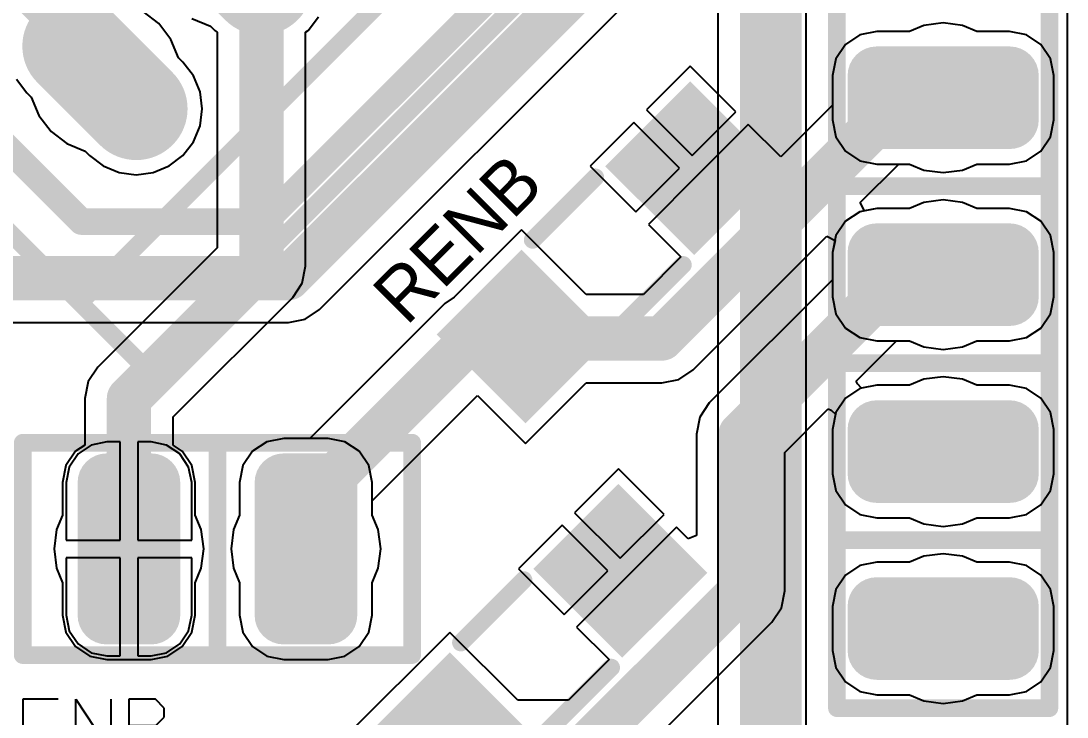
# Model space of a CAD drawing. Header units: millimetres. Extents: x 0 to 2.36, y 0 to 2.36.
# Drawn here: x 1.769 to 2.36, y 0.88 to 1.273 of the extents above; entities that cross this region are included whole.
import ezdxf

# ---------------------------------------------------------------- set-up
doc = ezdxf.new("R2010")
doc.units = ezdxf.units.MM
doc.header["$MEASUREMENT"] = 0
for name, color, linetype in [('BottomLayer', 5, 'Continuous'), ('BottomOverlay', 54, 'Continuous'), ('BottomSolder', 6, 'Continuous'), ('MultiLayer', 9, 'Continuous'), ('PadHoleLayer', 156, 'Continuous'), ('TopLayer', 1, 'Continuous'), ('TopOverlay', 2, 'Continuous'), ('TopPaste', 8, 'Continuous'), ('TopSolder', 216, 'Continuous')]:
    doc.layers.add(name, color=color, linetype=linetype)

# ---------------------------------------------------------------- blocks, each defined once
blk = doc.blocks.new('___6_______B_5')
at = {"layer": 'BottomLayer'}
h = blk.add_hatch(color=5, dxfattribs=at)
edge = h.paths.add_edge_path()
edge.add_arc((0.0375, 0.0125), 0.0125, 0, 90)
edge.add_line((0.0375, 0.025), (-0.0375, 0.025))
edge.add_arc((-0.0375, 0.0125), 0.0125, 90, 180)
edge.add_line((-0.05, 0.0125), (-0.05, -0.0125))
edge.add_arc((-0.0375, -0.0125), 0.0125, 180, 270)
edge.add_line((-0.0375, -0.025), (0.0375, -0.025))
edge.add_arc((0.0375, -0.0125), 0.0125, 270, 360)
edge.add_line((0.05, -0.0125), (0.05, 0.0125))
h = blk.add_hatch(color=5, dxfattribs=at)
edge = h.paths.add_edge_path()
edge.add_arc((0.0375, -0.0875), 0.0125, 0, 90)
edge.add_line((0.0375, -0.075), (-0.0375, -0.075))
edge.add_arc((-0.0375, -0.0875), 0.0125, 90, 180)
edge.add_line((-0.05, -0.0875), (-0.05, -0.1125))
edge.add_arc((-0.0375, -0.1125), 0.0125, 180, 270)
edge.add_line((-0.0375, -0.125), (0.0375, -0.125))
edge.add_arc((0.0375, -0.1125), 0.0125, 270, 360)
edge.add_line((0.05, -0.1125), (0.05, -0.0875))
h = blk.add_hatch(color=5, dxfattribs=at)
edge = h.paths.add_edge_path()
edge.add_arc((0.0375, -0.1875), 0.0125, 0, 90)
edge.add_line((0.0375, -0.175), (-0.0375, -0.175))
edge.add_arc((-0.0375, -0.1875), 0.0125, 90, 180)
edge.add_line((-0.05, -0.1875), (-0.05, -0.2125))
edge.add_arc((-0.0375, -0.2125), 0.0125, 180, 270)
edge.add_line((-0.0375, -0.225), (0.0375, -0.225))
edge.add_arc((0.0375, -0.2125), 0.0125, 270, 360)
edge.add_line((0.05, -0.2125), (0.05, -0.1875))
h = blk.add_hatch(color=5, dxfattribs=at)
edge = h.paths.add_edge_path()
edge.add_arc((0.0375, -0.2875), 0.0125, 0, 90)
edge.add_line((0.0375, -0.275), (-0.0375, -0.275))
edge.add_arc((-0.0375, -0.2875), 0.0125, 90, 180)
edge.add_line((-0.05, -0.2875), (-0.05, -0.3125))
edge.add_arc((-0.0375, -0.3125), 0.0125, 180, 270)
edge.add_line((-0.0375, -0.325), (0.0375, -0.325))
edge.add_arc((0.0375, -0.3125), 0.0125, 270, 360)
edge.add_line((0.05, -0.3125), (0.05, -0.2875))
at = {"layer": 'BottomSolder'}
h = blk.add_hatch(color=6, dxfattribs=at)
edge = h.paths.add_edge_path()
edge.add_arc((0.0375, 0.0125), 0.0165, 0, 90)
edge.add_line((0.0375, 0.029), (-0.0375, 0.029))
edge.add_arc((-0.0375, 0.0125), 0.0165, 90, 180)
edge.add_line((-0.054, 0.0125), (-0.054, -0.0125))
edge.add_arc((-0.0375, -0.0125), 0.0165, 180, 270)
edge.add_line((-0.0375, -0.029), (0.0375, -0.029))
edge.add_arc((0.0375, -0.0125), 0.0165, 270, 360)
edge.add_line((0.054, -0.0125), (0.054, 0.0125))
h = blk.add_hatch(color=6, dxfattribs=at)
edge = h.paths.add_edge_path()
edge.add_arc((0.0375, -0.0875), 0.0165, 0, 90)
edge.add_line((0.0375, -0.071), (-0.0375, -0.071))
edge.add_arc((-0.0375, -0.0875), 0.0165, 90, 180)
edge.add_line((-0.054, -0.0875), (-0.054, -0.1125))
edge.add_arc((-0.0375, -0.1125), 0.0165, 180, 270)
edge.add_line((-0.0375, -0.129), (0.0375, -0.129))
edge.add_arc((0.0375, -0.1125), 0.0165, 270, 360)
edge.add_line((0.054, -0.1125), (0.054, -0.0875))
h = blk.add_hatch(color=6, dxfattribs=at)
edge = h.paths.add_edge_path()
edge.add_arc((0.0375, -0.1875), 0.0165, 0, 90)
edge.add_line((0.0375, -0.171), (-0.0375, -0.171))
edge.add_arc((-0.0375, -0.1875), 0.0165, 90, 180)
edge.add_line((-0.054, -0.1875), (-0.054, -0.2125))
edge.add_arc((-0.0375, -0.2125), 0.0165, 180, 270)
edge.add_line((-0.0375, -0.229), (0.0375, -0.229))
edge.add_arc((0.0375, -0.2125), 0.0165, 270, 360)
edge.add_line((0.054, -0.2125), (0.054, -0.1875))
h = blk.add_hatch(color=6, dxfattribs=at)
edge = h.paths.add_edge_path()
edge.add_arc((0.0375, -0.2875), 0.0165, 0, 90)
edge.add_line((0.0375, -0.271), (-0.0375, -0.271))
edge.add_arc((-0.0375, -0.2875), 0.0165, 90, 180)
edge.add_line((-0.054, -0.2875), (-0.054, -0.3125))
edge.add_arc((-0.0375, -0.3125), 0.0165, 180, 270)
edge.add_line((-0.0375, -0.329), (0.0375, -0.329))
edge.add_arc((0.0375, -0.3125), 0.0165, 270, 360)
edge.add_line((0.054, -0.3125), (0.054, -0.2875))
at = {"layer": 'MultiLayer'}
h = blk.add_hatch(color=9, dxfattribs=at)
edge = h.paths.add_edge_path()
edge.add_arc((0.0375, 0.0125), 0.0125, 0, 90)
edge.add_line((0.0375, 0.025), (-0.0375, 0.025))
edge.add_arc((-0.0375, 0.0125), 0.0125, 90, 180)
edge.add_line((-0.05, 0.0125), (-0.05, -0.0125))
edge.add_arc((-0.0375, -0.0125), 0.0125, 180, 270)
edge.add_line((-0.0375, -0.025), (0.0375, -0.025))
edge.add_arc((0.0375, -0.0125), 0.0125, 270, 360)
edge.add_line((0.05, -0.0125), (0.05, 0.0125))
h = blk.add_hatch(color=9, dxfattribs=at)
edge = h.paths.add_edge_path()
edge.add_arc((0.0375, -0.0875), 0.0125, 0, 90)
edge.add_line((0.0375, -0.075), (-0.0375, -0.075))
edge.add_arc((-0.0375, -0.0875), 0.0125, 90, 180)
edge.add_line((-0.05, -0.0875), (-0.05, -0.1125))
edge.add_arc((-0.0375, -0.1125), 0.0125, 180, 270)
edge.add_line((-0.0375, -0.125), (0.0375, -0.125))
edge.add_arc((0.0375, -0.1125), 0.0125, 270, 360)
edge.add_line((0.05, -0.1125), (0.05, -0.0875))
h = blk.add_hatch(color=9, dxfattribs=at)
edge = h.paths.add_edge_path()
edge.add_arc((0.0375, -0.1875), 0.0125, 0, 90)
edge.add_line((0.0375, -0.175), (-0.0375, -0.175))
edge.add_arc((-0.0375, -0.1875), 0.0125, 90, 180)
edge.add_line((-0.05, -0.1875), (-0.05, -0.2125))
edge.add_arc((-0.0375, -0.2125), 0.0125, 180, 270)
edge.add_line((-0.0375, -0.225), (0.0375, -0.225))
edge.add_arc((0.0375, -0.2125), 0.0125, 270, 360)
edge.add_line((0.05, -0.2125), (0.05, -0.1875))
h = blk.add_hatch(color=9, dxfattribs=at)
edge = h.paths.add_edge_path()
edge.add_arc((0.0375, -0.2875), 0.0125, 0, 90)
edge.add_line((0.0375, -0.275), (-0.0375, -0.275))
edge.add_arc((-0.0375, -0.2875), 0.0125, 90, 180)
edge.add_line((-0.05, -0.2875), (-0.05, -0.3125))
edge.add_arc((-0.0375, -0.3125), 0.0125, 180, 270)
edge.add_line((-0.0375, -0.325), (0.0375, -0.325))
edge.add_arc((0.0375, -0.3125), 0.0125, 270, 360)
edge.add_line((0.05, -0.3125), (0.05, -0.2875))
at = {"layer": 'PadHoleLayer'}
h = blk.add_hatch(color=156, dxfattribs=at)
edge = h.paths.add_edge_path()
edge.add_arc((0, 0), 0.01693, 0, 360)
h = blk.add_hatch(color=156, dxfattribs=at)
edge = h.paths.add_edge_path()
edge.add_arc((0, -0.1), 0.01693, 0, 360)
h = blk.add_hatch(color=156, dxfattribs=at)
edge = h.paths.add_edge_path()
edge.add_arc((0, -0.2), 0.01693, 0, 360)
h = blk.add_hatch(color=156, dxfattribs=at)
edge = h.paths.add_edge_path()
edge.add_arc((0, -0.3), 0.01693, 0, 360)
at = {"layer": 'TopLayer'}
h = blk.add_hatch(color=1, dxfattribs=at)
edge = h.paths.add_edge_path()
edge.add_arc((0.0375, 0.0125), 0.0125, 0, 90)
edge.add_line((0.0375, 0.025), (-0.0375, 0.025))
edge.add_arc((-0.0375, 0.0125), 0.0125, 90, 180)
edge.add_line((-0.05, 0.0125), (-0.05, -0.0125))
edge.add_arc((-0.0375, -0.0125), 0.0125, 180, 270)
edge.add_line((-0.0375, -0.025), (0.0375, -0.025))
edge.add_arc((0.0375, -0.0125), 0.0125, 270, 360)
edge.add_line((0.05, -0.0125), (0.05, 0.0125))
h = blk.add_hatch(color=1, dxfattribs=at)
edge = h.paths.add_edge_path()
edge.add_arc((0.0375, -0.0875), 0.0125, 0, 90)
edge.add_line((0.0375, -0.075), (-0.0375, -0.075))
edge.add_arc((-0.0375, -0.0875), 0.0125, 90, 180)
edge.add_line((-0.05, -0.0875), (-0.05, -0.1125))
edge.add_arc((-0.0375, -0.1125), 0.0125, 180, 270)
edge.add_line((-0.0375, -0.125), (0.0375, -0.125))
edge.add_arc((0.0375, -0.1125), 0.0125, 270, 360)
edge.add_line((0.05, -0.1125), (0.05, -0.0875))
h = blk.add_hatch(color=1, dxfattribs=at)
edge = h.paths.add_edge_path()
edge.add_arc((0.0375, -0.1875), 0.0125, 0, 90)
edge.add_line((0.0375, -0.175), (-0.0375, -0.175))
edge.add_arc((-0.0375, -0.1875), 0.0125, 90, 180)
edge.add_line((-0.05, -0.1875), (-0.05, -0.2125))
edge.add_arc((-0.0375, -0.2125), 0.0125, 180, 270)
edge.add_line((-0.0375, -0.225), (0.0375, -0.225))
edge.add_arc((0.0375, -0.2125), 0.0125, 270, 360)
edge.add_line((0.05, -0.2125), (0.05, -0.1875))
h = blk.add_hatch(color=1, dxfattribs=at)
edge = h.paths.add_edge_path()
edge.add_arc((0.0375, -0.2875), 0.0125, 0, 90)
edge.add_line((0.0375, -0.275), (-0.0375, -0.275))
edge.add_arc((-0.0375, -0.2875), 0.0125, 90, 180)
edge.add_line((-0.05, -0.2875), (-0.05, -0.3125))
edge.add_arc((-0.0375, -0.3125), 0.0125, 180, 270)
edge.add_line((-0.0375, -0.325), (0.0375, -0.325))
edge.add_arc((0.0375, -0.3125), 0.0125, 270, 360)
edge.add_line((0.05, -0.3125), (0.05, -0.2875))
at = {"layer": 'TopSolder'}
h = blk.add_hatch(color=216, dxfattribs=at)
edge = h.paths.add_edge_path()
edge.add_arc((0.0375, 0.0125), 0.0165, 0, 90)
edge.add_line((0.0375, 0.029), (-0.0375, 0.029))
edge.add_arc((-0.0375, 0.0125), 0.0165, 90, 180)
edge.add_line((-0.054, 0.0125), (-0.054, -0.0125))
edge.add_arc((-0.0375, -0.0125), 0.0165, 180, 270)
edge.add_line((-0.0375, -0.029), (0.0375, -0.029))
edge.add_arc((0.0375, -0.0125), 0.0165, 270, 360)
edge.add_line((0.054, -0.0125), (0.054, 0.0125))
h = blk.add_hatch(color=216, dxfattribs=at)
edge = h.paths.add_edge_path()
edge.add_arc((0.0375, -0.0875), 0.0165, 0, 90)
edge.add_line((0.0375, -0.071), (-0.0375, -0.071))
edge.add_arc((-0.0375, -0.0875), 0.0165, 90, 180)
edge.add_line((-0.054, -0.0875), (-0.054, -0.1125))
edge.add_arc((-0.0375, -0.1125), 0.0165, 180, 270)
edge.add_line((-0.0375, -0.129), (0.0375, -0.129))
edge.add_arc((0.0375, -0.1125), 0.0165, 270, 360)
edge.add_line((0.054, -0.1125), (0.054, -0.0875))
h = blk.add_hatch(color=216, dxfattribs=at)
edge = h.paths.add_edge_path()
edge.add_arc((0.0375, -0.1875), 0.0165, 0, 90)
edge.add_line((0.0375, -0.171), (-0.0375, -0.171))
edge.add_arc((-0.0375, -0.1875), 0.0165, 90, 180)
edge.add_line((-0.054, -0.1875), (-0.054, -0.2125))
edge.add_arc((-0.0375, -0.2125), 0.0165, 180, 270)
edge.add_line((-0.0375, -0.229), (0.0375, -0.229))
edge.add_arc((0.0375, -0.2125), 0.0165, 270, 360)
edge.add_line((0.054, -0.2125), (0.054, -0.1875))
h = blk.add_hatch(color=216, dxfattribs=at)
edge = h.paths.add_edge_path()
edge.add_arc((0.0375, -0.2875), 0.0165, 0, 90)
edge.add_line((0.0375, -0.271), (-0.0375, -0.271))
edge.add_arc((-0.0375, -0.2875), 0.0165, 90, 180)
edge.add_line((-0.054, -0.2875), (-0.054, -0.3125))
edge.add_arc((-0.0375, -0.3125), 0.0165, 180, 270)
edge.add_line((-0.0375, -0.329), (0.0375, -0.329))
edge.add_arc((0.0375, -0.3125), 0.0165, 270, 360)
edge.add_line((0.054, -0.3125), (0.054, -0.2875))
at = {"layer": 'BottomOverlay', "const_width": 0.01}
for points in [[(0.06, 0.045), (-0.06, 0.045)], [(-0.06, 0.045), (-0.06, -0.535)], [(0.06, 0.045), (0.06, -0.535)], [(0.06, -0.05), (-0.06, -0.05)], [(0.06, -0.15), (-0.06, -0.15)], [(0.06, -0.25), (-0.06, -0.25)]]:
    blk.add_lwpolyline(points, dxfattribs=at)
at = {"layer": 'BottomOverlay', "const_width": 0.005}
for points in [[(-0.0625, 0.045, 1), (-0.0575, 0.045, 1)], [(-0.0625, 0.045, 1), (-0.0575, 0.045, 1)], [(0.0575, 0.045, 1), (0.0625, 0.045, 1)], [(0.0575, 0.045, 1), (0.0625, 0.045, 1)], [(-0.0625, -0.05, 1), (-0.0575, -0.05, 1)], [(0.0575, -0.05, 1), (0.0625, -0.05, 1)], [(-0.0625, -0.15, 1), (-0.0575, -0.15, 1)], [(0.0575, -0.15, 1), (0.0625, -0.15, 1)], [(-0.0625, -0.25, 1), (-0.0575, -0.25, 1)], [(0.0575, -0.25, 1), (0.0625, -0.25, 1)]]:
    blk.add_lwpolyline(points, format="xyb", close=True, dxfattribs=at)
blk = doc.blocks.new('JST_B6B_10')
at = {"layer": 'BottomLayer'}
h = blk.add_hatch(color=5, dxfattribs=at)
edge = h.paths.add_edge_path()
edge.add_arc((0.025, 0.1), 0.025, 270, 450)
edge.add_line((0.025, 0.125), (-0.025, 0.125))
edge.add_arc((-0.025, 0.1), 0.025, 90, 270)
edge.add_line((-0.025, 0.075), (0.025, 0.075))
h = blk.add_hatch(color=5, dxfattribs=at)
edge = h.paths.add_edge_path()
edge.add_arc((0.025, 0), 0.025, 270, 450)
edge.add_line((0.025, 0.025), (-0.025, 0.025))
edge.add_arc((-0.025, 0), 0.025, 90, 270)
edge.add_line((-0.025, -0.025), (0.025, -0.025))
at = {"layer": 'BottomSolder'}
h = blk.add_hatch(color=6, dxfattribs=at)
edge = h.paths.add_edge_path()
edge.add_arc((0.025, 0.1), 0.029, 270, 450)
edge.add_line((0.025, 0.129), (-0.025, 0.129))
edge.add_arc((-0.025, 0.1), 0.029, 90, 270)
edge.add_line((-0.025, 0.071), (0.025, 0.071))
h = blk.add_hatch(color=6, dxfattribs=at)
edge = h.paths.add_edge_path()
edge.add_arc((0.025, 0), 0.029, 270, 450)
edge.add_line((0.025, 0.029), (-0.025, 0.029))
edge.add_arc((-0.025, 0), 0.029, 90, 270)
edge.add_line((-0.025, -0.029), (0.025, -0.029))
at = {"layer": 'MultiLayer'}
h = blk.add_hatch(color=9, dxfattribs=at)
edge = h.paths.add_edge_path()
edge.add_arc((0.025, 0.1), 0.025, 270, 450)
edge.add_line((0.025, 0.125), (-0.025, 0.125))
edge.add_arc((-0.025, 0.1), 0.025, 90, 270)
edge.add_line((-0.025, 0.075), (0.025, 0.075))
h = blk.add_hatch(color=9, dxfattribs=at)
edge = h.paths.add_edge_path()
edge.add_arc((0.025, 0), 0.025, 270, 450)
edge.add_line((0.025, 0.025), (-0.025, 0.025))
edge.add_arc((-0.025, 0), 0.025, 90, 270)
edge.add_line((-0.025, -0.025), (0.025, -0.025))
at = {"layer": 'PadHoleLayer'}
h = blk.add_hatch(color=156, dxfattribs=at)
edge = h.paths.add_edge_path()
edge.add_arc((0, 0), 0.01772, 0, 360)
at = {"layer": 'TopLayer'}
h = blk.add_hatch(color=1, dxfattribs=at)
edge = h.paths.add_edge_path()
edge.add_arc((0.025, 0.1), 0.025, 270, 450)
edge.add_line((0.025, 0.125), (-0.025, 0.125))
edge.add_arc((-0.025, 0.1), 0.025, 90, 270)
edge.add_line((-0.025, 0.075), (0.025, 0.075))
h = blk.add_hatch(color=1, dxfattribs=at)
edge = h.paths.add_edge_path()
edge.add_arc((0.025, 0), 0.025, 270, 450)
edge.add_line((0.025, 0.025), (-0.025, 0.025))
edge.add_arc((-0.025, 0), 0.025, 90, 270)
edge.add_line((-0.025, -0.025), (0.025, -0.025))
at = {"layer": 'TopSolder'}
h = blk.add_hatch(color=216, dxfattribs=at)
edge = h.paths.add_edge_path()
edge.add_arc((0.025, 0.1), 0.029, 270, 450)
edge.add_line((0.025, 0.129), (-0.025, 0.129))
edge.add_arc((-0.025, 0.1), 0.029, 90, 270)
edge.add_line((-0.025, 0.071), (0.025, 0.071))
h = blk.add_hatch(color=216, dxfattribs=at)
edge = h.paths.add_edge_path()
edge.add_arc((0.025, 0), 0.029, 270, 450)
edge.add_line((0.025, 0.029), (-0.025, 0.029))
edge.add_arc((-0.025, 0), 0.029, 90, 270)
edge.add_line((-0.025, -0.029), (0.025, -0.029))
at = {"layer": 'TopOverlay', "const_width": 0.01}
for points in [[(0.08, -0.1), (0.08, 0.585)], [(0.135, -0.1), (0.135, 0.585)], [(-0.105, -0.1), (0.135, -0.1)]]:
    blk.add_lwpolyline(points, dxfattribs=at)
at = {"layer": 'TopOverlay', "const_width": 0.005}
for points in [[(0.0775, -0.1, 1), (0.0825, -0.1, 1)], [(0.1325, -0.1, 1), (0.1375, -0.1, 1)], [(0.1325, -0.1, 1), (0.1375, -0.1, 1)]]:
    blk.add_lwpolyline(points, format="xyb", close=True, dxfattribs=at)
blk = doc.blocks.new('JUMPER2_16')
at = {"layer": 'BottomLayer'}
h = blk.add_hatch(color=5, dxfattribs=at)
edge = h.paths.add_edge_path()
edge.add_arc((-0.0125, 0.0375), 0.0125, 90, 180)
edge.add_line((-0.025, 0.0375), (-0.025, -0.0375))
edge.add_arc((-0.0125, -0.0375), 0.0125, 180, 270)
edge.add_line((-0.0125, -0.05), (0.0125, -0.05))
edge.add_arc((0.0125, -0.0375), 0.0125, 270, 360)
edge.add_line((0.025, -0.0375), (0.025, 0.0375))
edge.add_arc((0.0125, 0.0375), 0.0125, 0, 90)
edge.add_line((0.0125, 0.05), (-0.0125, 0.05))
h = blk.add_hatch(color=5, dxfattribs=at)
edge = h.paths.add_edge_path()
edge.add_arc((0.0875, 0.0375), 0.0125, 90, 180)
edge.add_line((0.075, 0.0375), (0.075, -0.0375))
edge.add_arc((0.0875, -0.0375), 0.0125, 180, 270)
edge.add_line((0.0875, -0.05), (0.1125, -0.05))
edge.add_arc((0.1125, -0.0375), 0.0125, 270, 360)
edge.add_line((0.125, -0.0375), (0.125, 0.0375))
edge.add_arc((0.1125, 0.0375), 0.0125, 0, 90)
edge.add_line((0.1125, 0.05), (0.0875, 0.05))
at = {"layer": 'BottomSolder'}
h = blk.add_hatch(color=6, dxfattribs=at)
edge = h.paths.add_edge_path()
edge.add_arc((-0.0125, 0.0375), 0.0165, 90, 180)
edge.add_line((-0.029, 0.0375), (-0.029, -0.0375))
edge.add_arc((-0.0125, -0.0375), 0.0165, 180, 270)
edge.add_line((-0.0125, -0.054), (0.0125, -0.054))
edge.add_arc((0.0125, -0.0375), 0.0165, 270, 360)
edge.add_line((0.029, -0.0375), (0.029, 0.0375))
edge.add_arc((0.0125, 0.0375), 0.0165, 0, 90)
edge.add_line((0.0125, 0.054), (-0.0125, 0.054))
h = blk.add_hatch(color=6, dxfattribs=at)
edge = h.paths.add_edge_path()
edge.add_arc((0.0875, 0.0375), 0.0165, 90, 180)
edge.add_line((0.071, 0.0375), (0.071, -0.0375))
edge.add_arc((0.0875, -0.0375), 0.0165, 180, 270)
edge.add_line((0.0875, -0.054), (0.1125, -0.054))
edge.add_arc((0.1125, -0.0375), 0.0165, 270, 360)
edge.add_line((0.129, -0.0375), (0.129, 0.0375))
edge.add_arc((0.1125, 0.0375), 0.0165, 0, 90)
edge.add_line((0.1125, 0.054), (0.0875, 0.054))
at = {"layer": 'MultiLayer'}
h = blk.add_hatch(color=9, dxfattribs=at)
edge = h.paths.add_edge_path()
edge.add_arc((-0.0125, 0.0375), 0.0125, 90, 180)
edge.add_line((-0.025, 0.0375), (-0.025, -0.0375))
edge.add_arc((-0.0125, -0.0375), 0.0125, 180, 270)
edge.add_line((-0.0125, -0.05), (0.0125, -0.05))
edge.add_arc((0.0125, -0.0375), 0.0125, 270, 360)
edge.add_line((0.025, -0.0375), (0.025, 0.0375))
edge.add_arc((0.0125, 0.0375), 0.0125, 0, 90)
edge.add_line((0.0125, 0.05), (-0.0125, 0.05))
h = blk.add_hatch(color=9, dxfattribs=at)
edge = h.paths.add_edge_path()
edge.add_arc((0.0875, 0.0375), 0.0125, 90, 180)
edge.add_line((0.075, 0.0375), (0.075, -0.0375))
edge.add_arc((0.0875, -0.0375), 0.0125, 180, 270)
edge.add_line((0.0875, -0.05), (0.1125, -0.05))
edge.add_arc((0.1125, -0.0375), 0.0125, 270, 360)
edge.add_line((0.125, -0.0375), (0.125, 0.0375))
edge.add_arc((0.1125, 0.0375), 0.0125, 0, 90)
edge.add_line((0.1125, 0.05), (0.0875, 0.05))
at = {"layer": 'PadHoleLayer'}
h = blk.add_hatch(color=156, dxfattribs=at)
edge = h.paths.add_edge_path()
edge.add_arc((0, 0), 0.01693, 0, 360)
h = blk.add_hatch(color=156, dxfattribs=at)
edge = h.paths.add_edge_path()
edge.add_arc((0.1, 0), 0.01693, 0, 360)
at = {"layer": 'TopLayer'}
h = blk.add_hatch(color=1, dxfattribs=at)
edge = h.paths.add_edge_path()
edge.add_arc((-0.0125, 0.0375), 0.0125, 90, 180)
edge.add_line((-0.025, 0.0375), (-0.025, -0.0375))
edge.add_arc((-0.0125, -0.0375), 0.0125, 180, 270)
edge.add_line((-0.0125, -0.05), (0.0125, -0.05))
edge.add_arc((0.0125, -0.0375), 0.0125, 270, 360)
edge.add_line((0.025, -0.0375), (0.025, 0.0375))
edge.add_arc((0.0125, 0.0375), 0.0125, 0, 90)
edge.add_line((0.0125, 0.05), (-0.0125, 0.05))
h = blk.add_hatch(color=1, dxfattribs=at)
edge = h.paths.add_edge_path()
edge.add_arc((0.0875, 0.0375), 0.0125, 90, 180)
edge.add_line((0.075, 0.0375), (0.075, -0.0375))
edge.add_arc((0.0875, -0.0375), 0.0125, 180, 270)
edge.add_line((0.0875, -0.05), (0.1125, -0.05))
edge.add_arc((0.1125, -0.0375), 0.0125, 270, 360)
edge.add_line((0.125, -0.0375), (0.125, 0.0375))
edge.add_arc((0.1125, 0.0375), 0.0125, 0, 90)
edge.add_line((0.1125, 0.05), (0.0875, 0.05))
at = {"layer": 'TopSolder'}
h = blk.add_hatch(color=216, dxfattribs=at)
edge = h.paths.add_edge_path()
edge.add_arc((-0.0125, 0.0375), 0.0165, 90, 180)
edge.add_line((-0.029, 0.0375), (-0.029, -0.0375))
edge.add_arc((-0.0125, -0.0375), 0.0165, 180, 270)
edge.add_line((-0.0125, -0.054), (0.0125, -0.054))
edge.add_arc((0.0125, -0.0375), 0.0165, 270, 360)
edge.add_line((0.029, -0.0375), (0.029, 0.0375))
edge.add_arc((0.0125, 0.0375), 0.0165, 0, 90)
edge.add_line((0.0125, 0.054), (-0.0125, 0.054))
h = blk.add_hatch(color=216, dxfattribs=at)
edge = h.paths.add_edge_path()
edge.add_arc((0.0875, 0.0375), 0.0165, 90, 180)
edge.add_line((0.071, 0.0375), (0.071, -0.0375))
edge.add_arc((0.0875, -0.0375), 0.0165, 180, 270)
edge.add_line((0.0875, -0.054), (0.1125, -0.054))
edge.add_arc((0.1125, -0.0375), 0.0165, 270, 360)
edge.add_line((0.129, -0.0375), (0.129, 0.0375))
edge.add_arc((0.1125, 0.0375), 0.0165, 0, 90)
edge.add_line((0.1125, 0.054), (0.0875, 0.054))
at = {"layer": 'TopOverlay'}
for p, q in [((-0.04001, -0.08501), (-0.06, -0.08501)), ((-0.06, -0.08501), (-0.06, -0.115)), ((-0.03001, -0.115), (-0.03001, -0.08501)), ((-0.03001, -0.08501), (-0.01002, -0.115)), ((-0.01002, -0.115), (-0.01002, -0.08501)), ((-0.00002, -0.08501), (-0.00002, -0.115)), ((0.01498, -0.08501), (-0.00002, -0.08501)), ((0.01997, -0.09001), (0.01498, -0.08501)), ((0.01997, -0.09501), (0.01997, -0.09001)), ((-0.06, -0.1), (-0.05, -0.1)), ((0.01498, -0.1), (-0.00002, -0.1)), ((-0.00002, -0.1), (0.01498, -0.1)), ((0.01498, -0.1), (0.01997, -0.09501)), ((0.01997, -0.105), (0.01498, -0.1)), ((0.01997, -0.11), (0.01997, -0.105)), ((0.01498, -0.115), (0.01997, -0.11)), ((-0.06, -0.115), (-0.04001, -0.115)), ((-0.00002, -0.115), (0.01498, -0.115))]:
    blk.add_line(p, q, dxfattribs=at)
at = {"layer": 'TopOverlay', "const_width": 0.01}
for points in [[(-0.06, -0.06), (-0.06, 0.06)], [(-0.06, 0.06), (0.16, 0.06)], [(0.05, -0.06), (0.05, 0.06)], [(0.16, -0.06), (0.16, 0.06)], [(-0.06, -0.06), (0.16, -0.06)]]:
    blk.add_lwpolyline(points, dxfattribs=at)
at = {"layer": 'TopOverlay', "const_width": 0.005}
for points in [[(-0.0625, 0.06, 1), (-0.0575, 0.06, 1)], [(-0.0625, 0.06, 1), (-0.0575, 0.06, 1)], [(0.0475, 0.06, 1), (0.0525, 0.06, 1)], [(0.1575, 0.06, 1), (0.1625, 0.06, 1)], [(0.1575, 0.06, 1), (0.1625, 0.06, 1)], [(-0.0625, -0.06, 1), (-0.0575, -0.06, 1)], [(-0.0625, -0.06, 1), (-0.0575, -0.06, 1)], [(0.0475, -0.06, 1), (0.0525, -0.06, 1)], [(0.1575, -0.06, 1), (0.1625, -0.06, 1)], [(0.1575, -0.06, 1), (0.1625, -0.06, 1)]]:
    blk.add_lwpolyline(points, format="xyb", close=True, dxfattribs=at)
blk = doc.blocks.new('1206_39')
at = {"layer": 'TopLayer'}
for points in [[(-0.0374, -0.0315), (-0.09724, -0.0315), (-0.09724, 0.0315), (-0.0374, 0.0315)], [(0.09724, -0.0315), (0.0374, -0.0315), (0.0374, 0.0315), (0.09724, 0.0315)]]:
    blk.add_hatch(color=1, dxfattribs=at).paths.add_polyline_path(points)
at = {"layer": 'TopPaste'}
for points in [[(-0.0374, -0.0315), (-0.09724, -0.0315), (-0.09724, 0.0315), (-0.0374, 0.0315)], [(0.09724, -0.0315), (0.0374, -0.0315), (0.0374, 0.0315), (0.09724, 0.0315)]]:
    blk.add_hatch(color=8, dxfattribs=at).paths.add_polyline_path(points)
at = {"layer": 'TopSolder'}
for points in [[(-0.0334, -0.0355), (-0.10124, -0.0355), (-0.10124, 0.0355), (-0.0334, 0.0355)], [(0.10124, -0.0355), (0.0334, -0.0355), (0.0334, 0.0355), (0.10124, 0.0355)]]:
    blk.add_hatch(color=216, dxfattribs=at).paths.add_polyline_path(points)
at = {"layer": 'TopOverlay', "const_width": 0.01}
for points in [[(-0.025, 0.035), (0.025, 0.035)], [(-0.025, -0.035), (0.025, -0.035)]]:
    blk.add_lwpolyline(points, dxfattribs=at)
at = {"layer": 'TopOverlay', "const_width": 0.005}
for points in [[(-0.0275, 0.035, 1), (-0.0225, 0.035, 1)], [(0.0225, 0.035, 1), (0.0275, 0.035, 1)], [(-0.0275, -0.035, 1), (-0.0225, -0.035, 1)], [(0.0225, -0.035, 1), (0.0275, -0.035, 1)]]:
    blk.add_lwpolyline(points, format="xyb", close=True, dxfattribs=at)
blk = doc.blocks.new('1206_40')
at = {"layer": 'TopLayer'}
for points in [[(-0.0374, -0.0315), (-0.09724, -0.0315), (-0.09724, 0.0315), (-0.0374, 0.0315)], [(0.09724, -0.0315), (0.0374, -0.0315), (0.0374, 0.0315), (0.09724, 0.0315)]]:
    blk.add_hatch(color=1, dxfattribs=at).paths.add_polyline_path(points)
at = {"layer": 'TopPaste'}
for points in [[(-0.0374, -0.0315), (-0.09724, -0.0315), (-0.09724, 0.0315), (-0.0374, 0.0315)], [(0.09724, -0.0315), (0.0374, -0.0315), (0.0374, 0.0315), (0.09724, 0.0315)]]:
    blk.add_hatch(color=8, dxfattribs=at).paths.add_polyline_path(points)
at = {"layer": 'TopSolder'}
for points in [[(-0.0334, -0.0355), (-0.10124, -0.0355), (-0.10124, 0.0355), (-0.0334, 0.0355)], [(0.10124, -0.0355), (0.0334, -0.0355), (0.0334, 0.0355), (0.10124, 0.0355)]]:
    blk.add_hatch(color=216, dxfattribs=at).paths.add_polyline_path(points)
at = {"layer": 'TopOverlay', "const_width": 0.01}
for points in [[(-0.025, 0.035), (0.025, 0.035)], [(-0.025, -0.035), (0.025, -0.035)]]:
    blk.add_lwpolyline(points, dxfattribs=at)
at = {"layer": 'TopOverlay', "const_width": 0.005}
for points in [[(-0.0275, 0.035, 1), (-0.0225, 0.035, 1)], [(0.0225, 0.035, 1), (0.0275, 0.035, 1)], [(-0.0275, -0.035, 1), (-0.0225, -0.035, 1)], [(0.0225, -0.035, 1), (0.0275, -0.035, 1)]]:
    blk.add_lwpolyline(points, format="xyb", close=True, dxfattribs=at)

msp = doc.modelspace()

# ---------------------------------------------------------------- linework, layer by layer
at = {"layer": 'BottomLayer'}
for p, q in [((2.36, 1.66877), (2.36, 0.69123)), ((2.1627, 1.54998), (2.1627, 0.79579)), ((2.21266, 0.78545), (2.21266, 1.54998)), ((1.93773, 1.11034), (2.13463, 1.30723)), ((2.27905, 1.27085), (2.27092, 1.26748)), ((2.29, 1.27229), (2.27905, 1.27085)), ((2.30095, 1.27085), (2.29, 1.27229)), ((2.30908, 1.26748), (2.30095, 1.27085)), ((2.24294, 1.26558), (2.23484, 1.26016)), ((2.2525, 1.26748), (2.24294, 1.26558)), ((2.27092, 1.26748), (2.2525, 1.26748)), ((2.3275, 1.26748), (2.30908, 1.26748)), ((2.33706, 1.26558), (2.3275, 1.26748)), ((2.34516, 1.26016), (2.33706, 1.26558)), ((2.23484, 1.26016), (2.22942, 1.25206)), ((2.35058, 1.25206), (2.34516, 1.26016)), ((2.22942, 1.25206), (2.22752, 1.2425)), ((2.35248, 1.2425), (2.35058, 1.25206)), ((2.22752, 1.2425), (2.22752, 1.2175)), ((2.35248, 1.2175), (2.35248, 1.2425)), ((2.22752, 1.2175), (2.22942, 1.20794)), ((2.35058, 1.20794), (2.35248, 1.2175)), ((2.22942, 1.20794), (2.23484, 1.19984)), ((2.34516, 1.19984), (2.35058, 1.20794)), ((2.23484, 1.19984), (2.24294, 1.19442)), ((2.33706, 1.19442), (2.34516, 1.19984)), ((2.24294, 1.19442), (2.2525, 1.19252)), ((2.3275, 1.19252), (2.33706, 1.19442)), ((2.2525, 1.19252), (2.27092, 1.19252)), ((2.27092, 1.19252), (2.27905, 1.18915)), ((2.27905, 1.18915), (2.29, 1.18771)), ((2.29, 1.18771), (2.30095, 1.18915)), ((2.30095, 1.18915), (2.30908, 1.19252)), ((2.30908, 1.19252), (2.3275, 1.19252)), ((2.27905, 1.17085), (2.27092, 1.16748)), ((2.29, 1.17229), (2.27905, 1.17085)), ((2.30095, 1.17085), (2.29, 1.17229)), ((2.30908, 1.16748), (2.30095, 1.17085)), ((2.24294, 1.16558), (2.23484, 1.16016)), ((2.2525, 1.16748), (2.24294, 1.16558)), ((2.27092, 1.16748), (2.2525, 1.16748)), ((2.3275, 1.16748), (2.30908, 1.16748)), ((2.33706, 1.16558), (2.3275, 1.16748)), ((2.34516, 1.16016), (2.33706, 1.16558)), ((2.23484, 1.16016), (2.22942, 1.15206)), ((2.35058, 1.15206), (2.34516, 1.16016)), ((2.22942, 1.15206), (2.22752, 1.1425)), ((2.35248, 1.1425), (2.35058, 1.15206)), ((2.22752, 1.1425), (2.22752, 1.1175)), ((2.35248, 1.1175), (2.35248, 1.1425)), ((2.22752, 1.1175), (2.22942, 1.10794)), ((2.35058, 1.10794), (2.35248, 1.1175)), ((1.92963, 1.10492), (1.93773, 1.11034)), ((2.22942, 1.10794), (2.23484, 1.09984)), ((2.34516, 1.09984), (2.35058, 1.10794)), ((1.75354, 1.10302), (1.92007, 1.10302)), ((1.92007, 1.10302), (1.92963, 1.10492)), ((2.23484, 1.09984), (2.24294, 1.09442)), ((2.33706, 1.09442), (2.34516, 1.09984)), ((2.24294, 1.09442), (2.2525, 1.09252)), ((2.3275, 1.09252), (2.33706, 1.09442)), ((2.2525, 1.09252), (2.27092, 1.09252)), ((2.27092, 1.09252), (2.27905, 1.08915)), ((2.27905, 1.08915), (2.29, 1.08771)), ((2.29, 1.08771), (2.30095, 1.08915)), ((2.30095, 1.08915), (2.30908, 1.09252)), ((2.30908, 1.09252), (2.3275, 1.09252)), ((2.27905, 1.07085), (2.27092, 1.06748)), ((2.29, 1.07229), (2.27905, 1.07085)), ((2.30095, 1.07085), (2.29, 1.07229)), ((2.30908, 1.06748), (2.30095, 1.07085)), ((2.24294, 1.06558), (2.23484, 1.06016)), ((2.2525, 1.06748), (2.24294, 1.06558)), ((2.27092, 1.06748), (2.2525, 1.06748)), ((2.3275, 1.06748), (2.30908, 1.06748)), ((2.33706, 1.06558), (2.3275, 1.06748)), ((2.34516, 1.06016), (2.33706, 1.06558)), ((2.23484, 1.06016), (2.22942, 1.05206)), ((2.35058, 1.05206), (2.34516, 1.06016)), ((2.22942, 1.05206), (2.22752, 1.0425)), ((2.35248, 1.0425), (2.35058, 1.05206)), ((2.22752, 1.0425), (2.22752, 1.0175)), ((2.35248, 1.0175), (2.35248, 1.0425)), ((1.8175, 1.03544), (1.80872, 1.03369)), ((1.825, 1.03544), (1.8175, 1.03544)), ((1.825, 0.98), (1.825, 1.03544)), ((1.8425, 1.03544), (1.835, 1.03544)), ((1.835, 1.03544), (1.835, 0.98)), ((1.85128, 1.03369), (1.8425, 1.03544)), ((1.90794, 1.03558), (1.89984, 1.03016)), ((1.9175, 1.03748), (1.90794, 1.03558)), ((1.9425, 1.03748), (1.9175, 1.03748)), ((1.95206, 1.03558), (1.9425, 1.03748)), ((1.96016, 1.03016), (1.95206, 1.03558)), ((1.80128, 1.02872), (1.79631, 1.02128)), ((1.80872, 1.03369), (1.80128, 1.02872)), ((1.85872, 1.02872), (1.85128, 1.03369)), ((1.86369, 1.02128), (1.85872, 1.02872)), ((1.89984, 1.03016), (1.89442, 1.02206)), ((1.96558, 1.02206), (1.96016, 1.03016)), ((1.79631, 1.02128), (1.79456, 1.0125)), ((1.86544, 1.0125), (1.86369, 1.02128)), ((1.89442, 1.02206), (1.89252, 1.0125)), ((1.96748, 1.0125), (1.96558, 1.02206)), ((2.22752, 1.0175), (2.22942, 1.00794)), ((2.35058, 1.00794), (2.35248, 1.0175)), ((1.79456, 1.0125), (1.79456, 0.98)), ((1.86544, 0.98), (1.86544, 1.0125)), ((1.89252, 1.0125), (1.89252, 0.99408)), ((1.96748, 0.99408), (1.96748, 1.0125)), ((2.22942, 1.00794), (2.23484, 0.99984)), ((2.34516, 0.99984), (2.35058, 1.00794)), ((2.23484, 0.99984), (2.24294, 0.99442)), ((2.33706, 0.99442), (2.34516, 0.99984)), ((1.89252, 0.99408), (1.88915, 0.98595)), ((1.97085, 0.98595), (1.96748, 0.99408)), ((2.24294, 0.99442), (2.2525, 0.99252)), ((2.3275, 0.99252), (2.33706, 0.99442)), ((2.2525, 0.99252), (2.27092, 0.99252)), ((2.27092, 0.99252), (2.27905, 0.98915)), ((2.27905, 0.98915), (2.29, 0.98771)), ((2.29, 0.98771), (2.30095, 0.98915)), ((2.30095, 0.98915), (2.30908, 0.99252)), ((2.30908, 0.99252), (2.3275, 0.99252)), ((1.88915, 0.98595), (1.88771, 0.975)), ((1.97229, 0.975), (1.97085, 0.98595)), ((1.79456, 0.98), (1.825, 0.98)), ((1.835, 0.98), (1.86544, 0.98)), ((1.825, 0.97), (1.79456, 0.97)), ((1.79456, 0.97), (1.79456, 0.9375)), ((1.825, 0.91456), (1.825, 0.97)), ((1.86544, 0.97), (1.835, 0.97)), ((1.835, 0.97), (1.835, 0.91456)), ((1.86544, 0.9375), (1.86544, 0.97)), ((1.88771, 0.975), (1.88915, 0.96405)), ((1.97085, 0.96405), (1.97229, 0.975)), ((2.27905, 0.97085), (2.27092, 0.96748)), ((2.29, 0.97229), (2.27905, 0.97085)), ((2.30095, 0.97085), (2.29, 0.97229)), ((2.30908, 0.96748), (2.30095, 0.97085)), ((1.88915, 0.96405), (1.89252, 0.95592)), ((1.96748, 0.95592), (1.97085, 0.96405)), ((2.24294, 0.96558), (2.23484, 0.96016)), ((2.2525, 0.96748), (2.24294, 0.96558)), ((2.27092, 0.96748), (2.2525, 0.96748)), ((2.3275, 0.96748), (2.30908, 0.96748)), ((2.33706, 0.96558), (2.3275, 0.96748)), ((2.34516, 0.96016), (2.33706, 0.96558)), ((2.23484, 0.96016), (2.22942, 0.95206)), ((2.35058, 0.95206), (2.34516, 0.96016)), ((1.89252, 0.95592), (1.89252, 0.9375)), ((1.96748, 0.9375), (1.96748, 0.95592)), ((2.22942, 0.95206), (2.22752, 0.9425)), ((2.35248, 0.9425), (2.35058, 0.95206)), ((2.22752, 0.9425), (2.22752, 0.9175)), ((2.35248, 0.9175), (2.35248, 0.9425)), ((1.79456, 0.9375), (1.79631, 0.92872)), ((1.86369, 0.92872), (1.86544, 0.9375)), ((1.89252, 0.9375), (1.89442, 0.92794)), ((1.96558, 0.92794), (1.96748, 0.9375)), ((1.79631, 0.92872), (1.80128, 0.92128)), ((1.85872, 0.92128), (1.86369, 0.92872)), ((1.89442, 0.92794), (1.89984, 0.91984)), ((1.96016, 0.91984), (1.96558, 0.92794)), ((1.80128, 0.92128), (1.80872, 0.91631)), ((1.80872, 0.91631), (1.8175, 0.91456)), ((1.8425, 0.91456), (1.85128, 0.91631)), ((1.85128, 0.91631), (1.85872, 0.92128)), ((1.89984, 0.91984), (1.90794, 0.91442)), ((1.95206, 0.91442), (1.96016, 0.91984)), ((2.22752, 0.9175), (2.22942, 0.90794)), ((2.35058, 0.90794), (2.35248, 0.9175)), ((1.8175, 0.91456), (1.825, 0.91456)), ((1.835, 0.91456), (1.8425, 0.91456)), ((1.90794, 0.91442), (1.9175, 0.91252)), ((1.9175, 0.91252), (1.9425, 0.91252)), ((1.9425, 0.91252), (1.95206, 0.91442)), ((2.22942, 0.90794), (2.23484, 0.89984)), ((2.34516, 0.89984), (2.35058, 0.90794)), ((2.23484, 0.89984), (2.24294, 0.89442)), ((2.33706, 0.89442), (2.34516, 0.89984)), ((2.24294, 0.89442), (2.2525, 0.89252)), ((2.2525, 0.89252), (2.27092, 0.89252)), ((2.27092, 0.89252), (2.27905, 0.88915)), ((2.30095, 0.88915), (2.30908, 0.89252)), ((2.30908, 0.89252), (2.3275, 0.89252)), ((2.3275, 0.89252), (2.33706, 0.89442)), ((2.27905, 0.88915), (2.29, 0.88771)), ((2.29, 0.88771), (2.30095, 0.88915))]:
    msp.add_line(p, q, dxfattribs=at)
for points, const_width in [([(2.18768, 0.78545), (2.18768, 1.57732)], 0.025), ([(1.92007, 1.128), (2.11697, 1.3249)], 0.025), ([(1.73389, 1.324), (1.81645, 1.24145)], 0.015), ([(1.66618, 1.297), (1.80318, 1.16)], 0.015), ([(1.90682, 1.16), (2.04426, 1.29744)], 0.015), ([(1.80318, 1.16), (1.90682, 1.16)], 0.015), ([(1.75354, 1.128), (1.92007, 1.128)], 0.025)]:
    msp.add_lwpolyline(points, dxfattribs=dict(at, const_width=const_width))
for points, const_width in [([(1.8127, 1.24145, 1), (1.8202, 1.24145, 1)], 0.0075), ([(1.79943, 1.16, 1), (1.80693, 1.16, 1)], 0.0075), ([(1.79943, 1.16, 1), (1.80693, 1.16, 1)], 0.0075), ([(1.90307, 1.16, 1), (1.91057, 1.16, 1)], 0.0075), ([(1.90307, 1.16, 1), (1.91057, 1.16, 1)], 0.0075), ([(1.91382, 1.128, 1), (1.92632, 1.128, 1)], 0.0125), ([(1.91382, 1.128, 1), (1.92632, 1.128, 1)], 0.0125)]:
    msp.add_lwpolyline(points, format="xyb", close=True, dxfattribs=dict(at, const_width=const_width))
at = {"layer": 'TopLayer'}
for p, q in [((2.36, 1.66877), (2.36, 0.69123)), ((1.84691, 1.27191), (1.83799, 1.27876)), ((1.85376, 1.26299), (1.84691, 1.27191)), ((1.86561, 1.27484), (1.87599, 1.27055)), ((1.93122, 1.26809), (1.93715, 1.27582)), ((2.27905, 1.27085), (2.27092, 1.26748)), ((2.29, 1.27229), (2.27905, 1.27085)), ((2.30095, 1.27085), (2.29, 1.27229)), ((2.30908, 1.26748), (2.30095, 1.27085)), ((1.87599, 1.27055), (1.87845, 1.26809)), ((1.87845, 1.26809), (1.87986, 1.26701)), ((1.87986, 1.26701), (1.87986, 1.14518)), ((1.92982, 1.26701), (1.93122, 1.26809)), ((1.92982, 1.13484), (1.92982, 1.26701)), ((2.24294, 1.26558), (2.23484, 1.26016)), ((2.2525, 1.26748), (2.24294, 1.26558)), ((2.27092, 1.26748), (2.2525, 1.26748)), ((2.3275, 1.26748), (2.30908, 1.26748)), ((2.33706, 1.26558), (2.3275, 1.26748)), ((2.34516, 1.26016), (2.33706, 1.26558)), ((1.85806, 1.25261), (1.85376, 1.26299)), ((2.23484, 1.26016), (2.22942, 1.25206)), ((2.35058, 1.25206), (2.34516, 1.26016)), ((1.86051, 1.25016), (1.85806, 1.25261)), ((1.86644, 1.24243), (1.86051, 1.25016)), ((2.14702, 1.24778), (2.12233, 1.22309)), ((2.17283, 1.22197), (2.14702, 1.24778)), ((2.22942, 1.25206), (2.22752, 1.2425)), ((2.35248, 1.2425), (2.35058, 1.25206)), ((1.87017, 1.23343), (1.86644, 1.24243)), ((2.22752, 1.2425), (2.22752, 1.22573)), ((2.35248, 1.2175), (2.35248, 1.2425)), ((1.76645, 1.24046), (1.77238, 1.23274)), ((1.77238, 1.23274), (1.77484, 1.23028)), ((1.77484, 1.23028), (1.77913, 1.2199)), ((1.87144, 1.22377), (1.87017, 1.23343)), ((1.87017, 1.21411), (1.87144, 1.22377)), ((2.22752, 1.22573), (2.1983, 1.19651)), ((1.77913, 1.2199), (1.78598, 1.21098)), ((2.12233, 1.22309), (2.14814, 1.19728)), ((2.14814, 1.19728), (2.17283, 1.22197)), ((1.86644, 1.20511), (1.87017, 1.21411)), ((2.11526, 1.21602), (2.09057, 1.19132)), ((2.14107, 1.19021), (2.11526, 1.21602)), ((2.1799, 1.2149), (2.15167, 1.18667)), ((2.1983, 1.19651), (2.1799, 1.2149)), ((2.35058, 1.20794), (2.35248, 1.2175)), ((1.78598, 1.21098), (1.7949, 1.20413)), ((2.34516, 1.19984), (2.35058, 1.20794)), ((1.7949, 1.20413), (1.80528, 1.19984)), ((1.80528, 1.19984), (1.80774, 1.19738)), ((1.86051, 1.19738), (1.86644, 1.20511)), ((2.33706, 1.19442), (2.34516, 1.19984)), ((1.80774, 1.19738), (1.81546, 1.19145)), ((1.85278, 1.19145), (1.86051, 1.19738)), ((2.3275, 1.19252), (2.33706, 1.19442)), ((1.81546, 1.19145), (1.82447, 1.18772)), ((1.84378, 1.18772), (1.85278, 1.19145)), ((2.09057, 1.19132), (2.11637, 1.16552)), ((2.11637, 1.16552), (2.14107, 1.19021)), ((2.24317, 1.17072), (2.26497, 1.19252)), ((2.26497, 1.19252), (2.27092, 1.19252)), ((2.27092, 1.19252), (2.27905, 1.18915)), ((2.27905, 1.18915), (2.29, 1.18771)), ((2.29, 1.18771), (2.30095, 1.18915)), ((2.30095, 1.18915), (2.30908, 1.19252)), ((2.30908, 1.19252), (2.3275, 1.19252)), ((1.82447, 1.18772), (1.83412, 1.18645)), ((1.83412, 1.18645), (1.84378, 1.18772)), ((2.15167, 1.18667), (2.12344, 1.15844)), ((2.24563, 1.16611), (2.24317, 1.17072)), ((2.27905, 1.17085), (2.27092, 1.16748)), ((2.29, 1.17229), (2.27905, 1.17085)), ((2.30095, 1.17085), (2.29, 1.17229)), ((2.30908, 1.16748), (2.30095, 1.17085)), ((2.2525, 1.16748), (2.24563, 1.16611)), ((2.27092, 1.16748), (2.2525, 1.16748)), ((2.3275, 1.16748), (2.30908, 1.16748)), ((2.33706, 1.16558), (2.3275, 1.16748)), ((2.34516, 1.16016), (2.33706, 1.16558)), ((2.12344, 1.15844), (2.14184, 1.14005)), ((2.35058, 1.15206), (2.34516, 1.16016)), ((2.05182, 1.1554), (2.0137, 1.11729)), ((2.08835, 1.11887), (2.05182, 1.1554)), ((2.14867, 1.07622), (2.22428, 1.15183)), ((2.22428, 1.15183), (2.22889, 1.14937)), ((2.22889, 1.14937), (2.22752, 1.1425)), ((2.35248, 1.1425), (2.35058, 1.15206)), ((1.87986, 1.14518), (1.81234, 1.07766)), ((2.22752, 1.1425), (2.22752, 1.12715)), ((2.35248, 1.1175), (2.35248, 1.1425)), ((1.92791, 1.12528), (1.92982, 1.13484)), ((2.14184, 1.14005), (2.12066, 1.11887)), ((1.9225, 1.11717), (1.92791, 1.12528)), ((2.22752, 1.12715), (2.15787, 1.0575)), ((1.85498, 1.04965), (1.9225, 1.11717)), ((2.0137, 1.11729), (2.00845, 1.11378)), ((2.12066, 1.11887), (2.08835, 1.11887)), ((2.35058, 1.10794), (2.35248, 1.1175)), ((2.00845, 1.11378), (1.93215, 1.03748)), ((2.34516, 1.09984), (2.35058, 1.10794)), ((2.33706, 1.09442), (2.34516, 1.09984)), ((2.3275, 1.09252), (2.33706, 1.09442)), ((2.2409, 1.06988), (2.26354, 1.09252)), ((2.26354, 1.09252), (2.27092, 1.09252)), ((2.27092, 1.09252), (2.27905, 1.08915)), ((2.27905, 1.08915), (2.29, 1.08771)), ((2.29, 1.08771), (2.30095, 1.08915)), ((2.30095, 1.08915), (2.30908, 1.09252)), ((2.30908, 1.09252), (2.3275, 1.09252)), ((1.81234, 1.07766), (1.80692, 1.06956)), ((2.14057, 1.07081), (2.14867, 1.07622)), ((2.13101, 1.06891), (2.14057, 1.07081)), ((2.24165, 1.06831), (2.2409, 1.06988)), ((2.27905, 1.07085), (2.27092, 1.06748)), ((2.29, 1.07229), (2.27905, 1.07085)), ((2.30095, 1.07085), (2.29, 1.07229)), ((2.30908, 1.06748), (2.30095, 1.07085)), ((1.80692, 1.06956), (1.80502, 1.06)), ((2.05404, 1.0346), (2.08835, 1.06891)), ((2.08835, 1.06891), (2.13101, 1.06891)), ((2.24385, 1.06576), (2.24165, 1.06831)), ((2.2525, 1.06748), (2.24385, 1.06576)), ((2.27092, 1.06748), (2.2525, 1.06748)), ((2.3275, 1.06748), (2.30908, 1.06748)), ((2.33706, 1.06558), (2.3275, 1.06748)), ((2.34516, 1.06016), (2.33706, 1.06558)), ((1.80502, 1.06), (1.80502, 1.03363)), ((1.96748, 1.00215), (2.02699, 1.06166)), ((2.02699, 1.06166), (2.05404, 1.0346)), ((2.35058, 1.05206), (2.34516, 1.06016)), ((2.15787, 1.0575), (2.15245, 1.0494)), ((2.20051, 1.02949), (2.22512, 1.0541)), ((2.22512, 1.0541), (2.22669, 1.05335)), ((2.22669, 1.05335), (2.22924, 1.05115)), ((2.35248, 1.0425), (2.35058, 1.05206)), ((1.85498, 1.03363), (1.85498, 1.04965)), ((2.15245, 1.0494), (2.15055, 1.03984)), ((2.22924, 1.05115), (2.22752, 1.0425)), ((2.22752, 1.0425), (2.22752, 1.0175)), ((2.35248, 1.0175), (2.35248, 1.0425)), ((1.90794, 1.03558), (1.89984, 1.03016)), ((1.9175, 1.03748), (1.90794, 1.03558)), ((1.93215, 1.03748), (1.9175, 1.03748)), ((2.15055, 1.03984), (2.15055, 0.98265)), ((1.79984, 1.03016), (1.79442, 1.02206)), ((1.80502, 1.03363), (1.79984, 1.03016)), ((1.86016, 1.03016), (1.85498, 1.03363)), ((1.86558, 1.02206), (1.86016, 1.03016)), ((1.89984, 1.03016), (1.89442, 1.02206)), ((2.20051, 0.95134), (2.20051, 1.02949)), ((1.79442, 1.02206), (1.79252, 1.0125)), ((1.86748, 1.0125), (1.86558, 1.02206)), ((1.89442, 1.02206), (1.89252, 1.0125)), ((2.10649, 1.02018), (2.0818, 0.99548)), ((2.1323, 0.99437), (2.10649, 1.02018)), ((2.22752, 1.0175), (2.22942, 1.00794)), ((2.35058, 1.00794), (2.35248, 1.0175)), ((1.79252, 1.0125), (1.79252, 0.99408)), ((1.86748, 0.99408), (1.86748, 1.0125)), ((1.89252, 1.0125), (1.89252, 0.99408)), ((2.22942, 1.00794), (2.23484, 0.99984)), ((2.34516, 0.99984), (2.35058, 1.00794)), ((1.96748, 0.99408), (1.96748, 1.00215)), ((2.23484, 0.99984), (2.24294, 0.99442)), ((2.33706, 0.99442), (2.34516, 0.99984)), ((1.79252, 0.99408), (1.78915, 0.98595)), ((1.87085, 0.98595), (1.86748, 0.99408)), ((1.89252, 0.99408), (1.88915, 0.98595)), ((1.97085, 0.98595), (1.96748, 0.99408)), ((2.0818, 0.99548), (2.1076, 0.96968)), ((2.1076, 0.96968), (2.1323, 0.99437)), ((2.24294, 0.99442), (2.2525, 0.99252)), ((2.3275, 0.99252), (2.33706, 0.99442)), ((2.07473, 0.98841), (2.05003, 0.96372)), ((2.10053, 0.9626), (2.07473, 0.98841)), ((2.13937, 0.9873), (2.11114, 0.95907)), ((2.14593, 0.98073), (2.13937, 0.9873)), ((2.2525, 0.99252), (2.27092, 0.99252)), ((2.27092, 0.99252), (2.27905, 0.98915)), ((2.27905, 0.98915), (2.29, 0.98771)), ((2.29, 0.98771), (2.30095, 0.98915)), ((2.30095, 0.98915), (2.30908, 0.99252)), ((2.30908, 0.99252), (2.3275, 0.99252)), ((1.78915, 0.98595), (1.78771, 0.975)), ((1.87229, 0.975), (1.87085, 0.98595)), ((1.88915, 0.98595), (1.88771, 0.975)), ((1.97229, 0.975), (1.97085, 0.98595)), ((2.15055, 0.98265), (2.14593, 0.98073)), ((1.78771, 0.975), (1.78915, 0.96405)), ((1.87085, 0.96405), (1.87229, 0.975)), ((1.88771, 0.975), (1.88915, 0.96405)), ((1.97085, 0.96405), (1.97229, 0.975)), ((2.27905, 0.97085), (2.27092, 0.96748)), ((2.29, 0.97229), (2.27905, 0.97085)), ((2.30095, 0.97085), (2.29, 0.97229)), ((2.30908, 0.96748), (2.30095, 0.97085)), ((1.78915, 0.96405), (1.79252, 0.95592)), ((1.86748, 0.95592), (1.87085, 0.96405)), ((1.88915, 0.96405), (1.89252, 0.95592)), ((1.96748, 0.95592), (1.97085, 0.96405)), ((2.05003, 0.96372), (2.07584, 0.93791)), ((2.24294, 0.96558), (2.23484, 0.96016)), ((2.2525, 0.96748), (2.24294, 0.96558)), ((2.27092, 0.96748), (2.2525, 0.96748)), ((2.3275, 0.96748), (2.30908, 0.96748)), ((2.33706, 0.96558), (2.3275, 0.96748)), ((2.34516, 0.96016), (2.33706, 0.96558)), ((2.07584, 0.93791), (2.10053, 0.9626)), ((2.11114, 0.95907), (2.08291, 0.93084)), ((2.23484, 0.96016), (2.22942, 0.95206)), ((2.35058, 0.95206), (2.34516, 0.96016)), ((1.79252, 0.95592), (1.79252, 0.9375)), ((1.86748, 0.9375), (1.86748, 0.95592)), ((1.89252, 0.95592), (1.89252, 0.9375)), ((1.96748, 0.9375), (1.96748, 0.95592)), ((2.22942, 0.95206), (2.22752, 0.9425)), ((2.35248, 0.9425), (2.35058, 0.95206)), ((2.19861, 0.94178), (2.20051, 0.95134)), ((2.1932, 0.93368), (2.19861, 0.94178)), ((2.22752, 0.9425), (2.22752, 0.9175)), ((2.35248, 0.9175), (2.35248, 0.9425)), ((1.79252, 0.9375), (1.79442, 0.92794)), ((1.86558, 0.92794), (1.86748, 0.9375)), ((1.89252, 0.9375), (1.89442, 0.92794)), ((1.96558, 0.92794), (1.96748, 0.9375)), ((1.79442, 0.92794), (1.79984, 0.91984)), ((1.86016, 0.91984), (1.86558, 0.92794)), ((1.89442, 0.92794), (1.89984, 0.91984)), ((1.96016, 0.91984), (1.96558, 0.92794)), ((2.08291, 0.93084), (2.10131, 0.91244)), ((2.10633, 0.84681), (2.1932, 0.93368)), ((2.01128, 0.92779), (1.952, 0.86851)), ((2.04962, 0.88945), (2.01128, 0.92779)), ((1.79984, 0.91984), (1.80794, 0.91442)), ((1.85206, 0.91442), (1.86016, 0.91984)), ((1.89984, 0.91984), (1.90794, 0.91442)), ((1.95206, 0.91442), (1.96016, 0.91984)), ((2.22752, 0.9175), (2.22942, 0.90794)), ((2.35058, 0.90794), (2.35248, 0.9175)), ((1.80794, 0.91442), (1.8175, 0.91252)), ((1.8175, 0.91252), (1.8425, 0.91252)), ((1.8425, 0.91252), (1.85206, 0.91442)), ((1.90794, 0.91442), (1.9175, 0.91252)), ((1.9175, 0.91252), (1.9425, 0.91252)), ((1.9425, 0.91252), (1.95206, 0.91442)), ((2.10131, 0.91244), (2.07832, 0.88945)), ((2.22942, 0.90794), (2.23484, 0.89984)), ((2.34516, 0.89984), (2.35058, 0.90794)), ((2.23484, 0.89984), (2.24294, 0.89442)), ((2.33706, 0.89442), (2.34516, 0.89984)), ((2.24294, 0.89442), (2.2525, 0.89252)), ((2.2525, 0.89252), (2.27092, 0.89252)), ((2.27092, 0.89252), (2.27905, 0.88915)), ((2.30095, 0.88915), (2.30908, 0.89252)), ((2.30908, 0.89252), (2.3275, 0.89252)), ((2.3275, 0.89252), (2.33706, 0.89442)), ((2.07832, 0.88945), (2.04962, 0.88945)), ((2.27905, 0.88915), (2.29, 0.88771)), ((2.29, 0.88771), (2.30095, 0.88915))]:
    msp.add_line(p, q, dxfattribs=at)
at = {"layer": 'TopLayer', "const_width": 0.025}
for points in [[(1.90484, 1.13484), (1.90484, 1.29448)], [(2.13101, 1.09389), (2.26712, 1.23)], [(2.26712, 1.23), (2.29, 1.23)], [(1.83, 1.06), (1.90484, 1.13484)], [(2.2525, 1.1175), (2.265, 1.13)], [(2.265, 1.13), (2.29, 1.13)], [(2.17553, 1.03984), (2.2525, 1.11681)], [(2.2525, 1.11681), (2.2525, 1.1175)], [(1.93, 1), (2.02611, 1.09611)], [(2.02611, 1.09611), (2.05182, 1.09611)], [(2.05182, 1.09611), (2.05293, 1.095)], [(2.05293, 1.095), (2.05404, 1.09389)], [(2.05404, 1.09389), (2.13101, 1.09389)], [(1.83, 0.975), (1.83, 1.06)], [(2.17553, 0.95134), (2.17553, 1.03984)], [(1.93, 0.975), (1.93, 1)], [(2.08866, 0.86447), (2.17553, 0.95134)]]:
    msp.add_lwpolyline(points, dxfattribs=at)
at = {"layer": 'TopLayer', "const_width": 0.0125}
for points in [[(2.26087, 1.23, 1), (2.27337, 1.23, 1)], [(2.26087, 1.23, 1), (2.27337, 1.23, 1)], [(2.28375, 1.23, 1), (2.29625, 1.23, 1)], [(1.89858, 1.13484, 1), (1.91108, 1.13484, 1)], [(1.89858, 1.13484, 1), (1.91108, 1.13484, 1)], [(2.25875, 1.13, 1), (2.27125, 1.13, 1)], [(2.25875, 1.13, 1), (2.27125, 1.13, 1)], [(2.28375, 1.13, 1), (2.29625, 1.13, 1)], [(2.24625, 1.1175, 1), (2.25875, 1.1175, 1)], [(2.24625, 1.1175, 1), (2.25875, 1.1175, 1)], [(2.24625, 1.11681, 1), (2.25875, 1.11681, 1)], [(2.24625, 1.11681, 1), (2.25875, 1.11681, 1)], [(2.01986, 1.09611, 1), (2.03236, 1.09611, 1)], [(2.01986, 1.09611, 1), (2.03236, 1.09611, 1)], [(2.04557, 1.09611, 1), (2.05807, 1.09611, 1)], [(2.04557, 1.09611, 1), (2.05807, 1.09611, 1)], [(2.04668, 1.095, 1), (2.05918, 1.095, 1)], [(2.04668, 1.095, 1), (2.05918, 1.095, 1)], [(2.04779, 1.09389, 1), (2.06029, 1.09389, 1)], [(2.04779, 1.09389, 1), (2.06029, 1.09389, 1)], [(2.12476, 1.09389, 1), (2.13726, 1.09389, 1)], [(2.12476, 1.09389, 1), (2.13726, 1.09389, 1)], [(1.82375, 1.06, 1), (1.83625, 1.06, 1)], [(1.82375, 1.06, 1), (1.83625, 1.06, 1)], [(2.16928, 1.03984, 1), (2.18178, 1.03984, 1)], [(2.16928, 1.03984, 1), (2.18178, 1.03984, 1)], [(1.92375, 1, 1), (1.93625, 1, 1)], [(1.92375, 1, 1), (1.93625, 1, 1)], [(1.82375, 0.975, 1), (1.83625, 0.975, 1)], [(1.92375, 0.975, 1), (1.93625, 0.975, 1)], [(2.16928, 0.95134, 1), (2.18178, 0.95134, 1)], [(2.16928, 0.95134, 1), (2.18178, 0.95134, 1)]]:
    msp.add_lwpolyline(points, format="xyb", close=True, dxfattribs=at)
at = {"layer": 'TopOverlay', "const_width": 0.01}
msp.add_lwpolyline([(2.205, 0.855), (2.205, 1.49)], dxfattribs=at)

# ---------------------------------------------------------------- block references
for name, p, rotation in [('JST_B6B_10', (1.81645, 1.24145), 315), ('___6_______B_5', (2.29, 0.93), 180), ('1206_39', (2.10053, 1.1426), 45), ('1206_40', (2.06, 0.915), 45)]:
    msp.add_blockref(name, p, dxfattribs=dict(rotation=rotation))
msp.add_blockref('JUMPER2_16', (1.83, 0.975))

# ---------------------------------------------------------------- texts
at = {"layer": 'TopOverlay'}
msp.add_text('RENB', height=0.03, rotation=45, dxfattribs=at).set_placement((1.98672, 1.10052))

doc.saveas('drawing.dxf')
